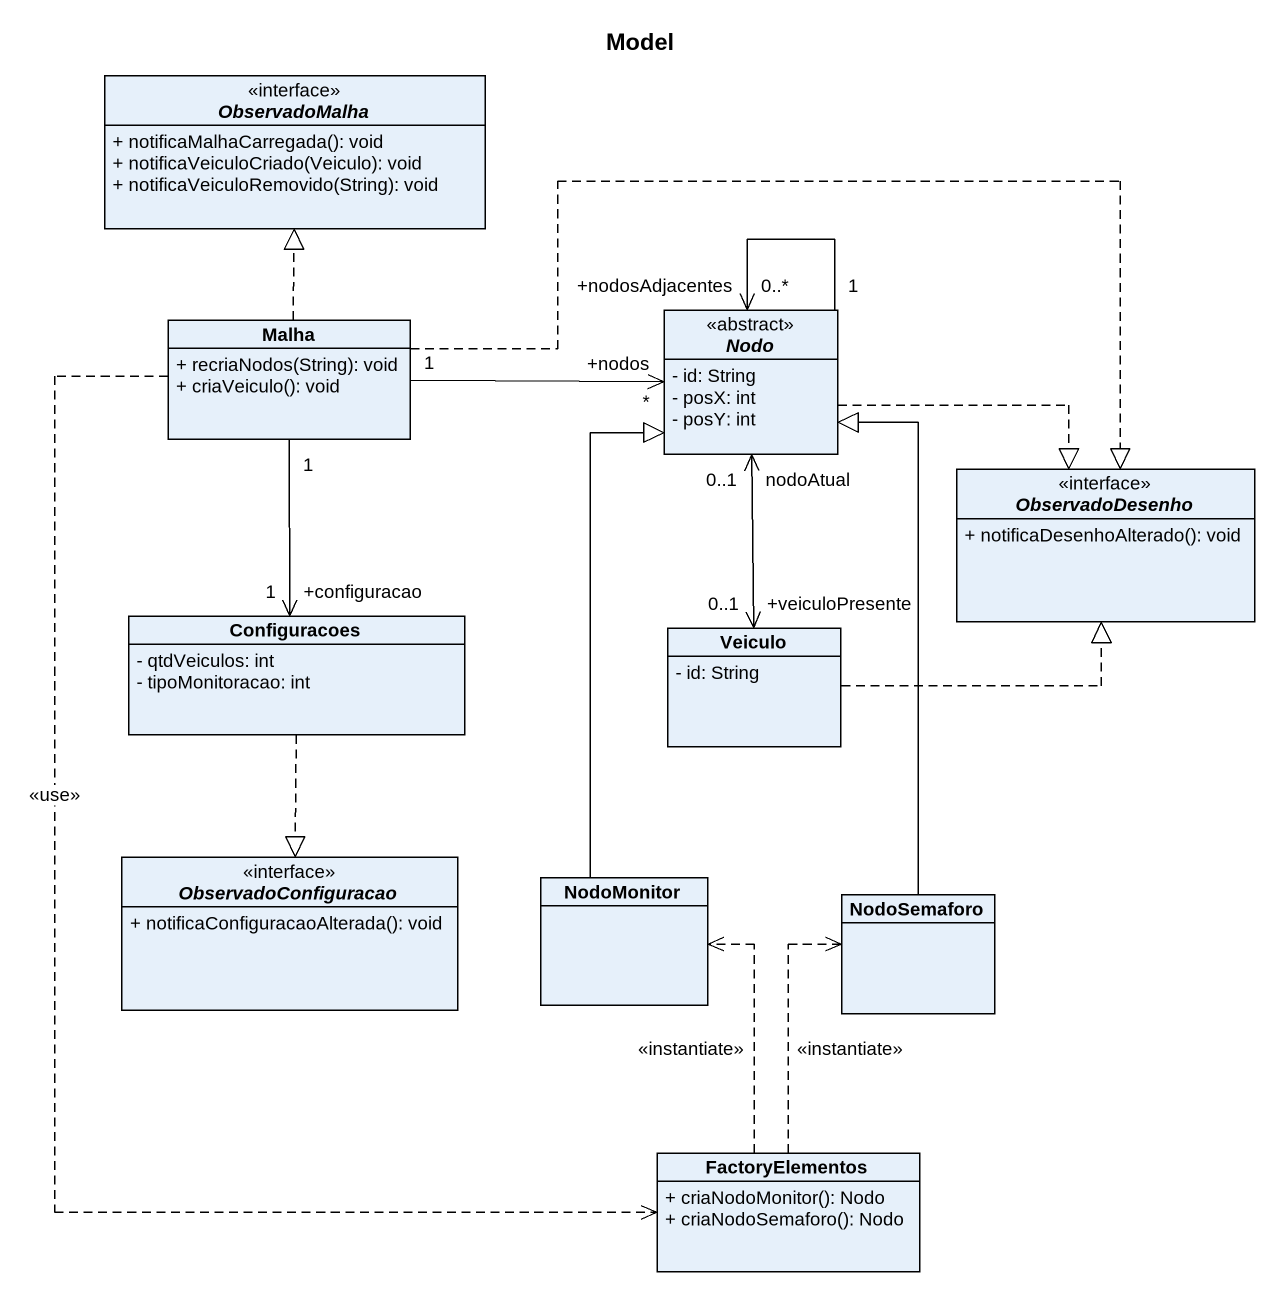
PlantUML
@startuml
title Model
hide circle
hide empty members
skinparam classAttributeIconSize 0
interface ObservadoMalha {
  + notificaMalhaCarregada(): void
  + notificaVeiculoCriado(Veiculo): void
  + notificaVeiculoRemovido(String): void
}
class Malha {
  + recriaNodos(String): void
  + criaVeiculo(): void
}
abstract class Nodo <<abstract>> {
  - id: String
  - posX: int
  - posY: int
}
interface ObservadoDesenho {
  + notificaDesenhoAlterado(): void
}
class Configuracoes {
  - qtdVeiculos: int
  - tipoMonitoracao: int
}
class Veiculo {
  - id: String
}
interface ObservadoConfiguracao {
  + notificaConfiguracaoAlterada(): void
}
class NodoMonitor
class NodoSemaforo
class FactoryElementos {
  + criaNodoMonitor(): Nodo
  + criaNodoSemaforo(): Nodo
}
Malha .up.|> ObservadoMalha
Malha "1" -right-> "+nodos\n*" Nodo
Malha .right.|> ObservadoDesenho
Malha "1" --> "+configuracao\n1" Configuracoes
Malha ..> FactoryElementos : <<use>>
Nodo "1" --> "+nodosAdjacentes\n0..*" Nodo
Nodo .right.|> ObservadoDesenho
Configuracoes ..|> ObservadoConfiguracao
Veiculo "+veiculoPresente\n0..1" <-up-> "nodoAtual\n0..1" Nodo
Veiculo .right.|> ObservadoDesenho
NodoMonitor -up-|> Nodo
NodoSemaforo -up-|> Nodo
FactoryElementos .up.> NodoMonitor : <<instantiate>>
FactoryElementos .up.> NodoSemaforo : <<instantiate>>
@enduml
